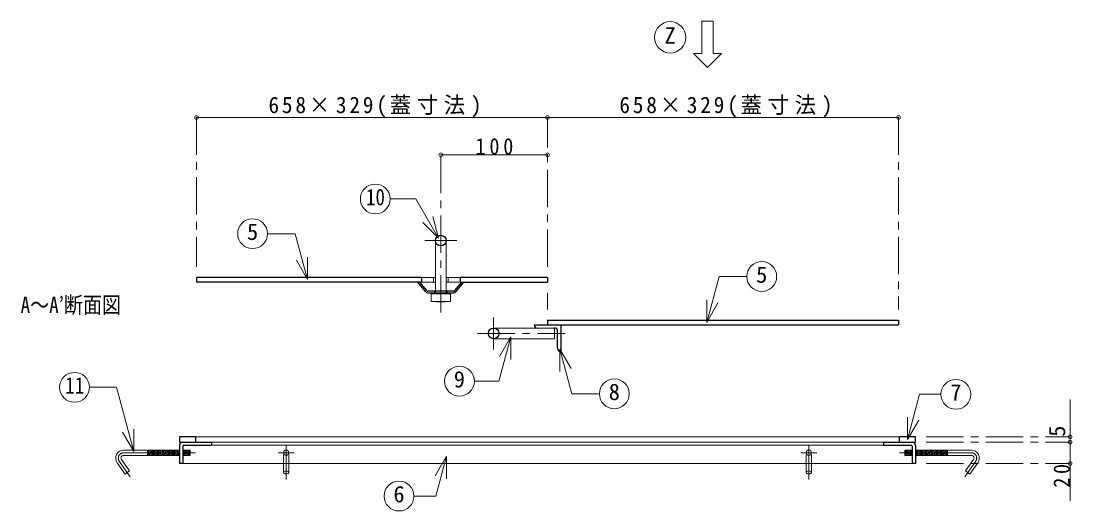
# Model space of a CAD drawing. Units: millimetres at full size, sheet at 1:7; details may follow other scales. Extents: x -1487 to 1348, y -983 to 984.
# Drawn here: x -723 to 262, y -321 to 139 of the extents above; entities that cross this region are included whole.
import ezdxf
from ezdxf.enums import TextEntityAlignment as Align

# ---------------------------------------------------------------- set-up
doc = ezdxf.new("R2010")
doc.units = ezdxf.units.MM
doc.header["$LTSCALE"] = 7
doc.header["$PDMODE"] = 32
doc.header["$PDSIZE"] = 3.5
doc.linetypes.add('CHAIN1', pattern=[8, 5, -1, 1, -1])
doc.linetypes.add('DASHED1', pattern=[1.8, 1.2, -0.6])
doc.layers.add('0-A', color=4, linetype='Continuous', lineweight=9)
doc.styles.add('ＭＳ ゴシック', font='')
doc.styles.get('ＭＳ ゴシック').set_extended_font_data('MS Gothic')

msp = doc.modelspace()

# ---------------------------------------------------------------- linework, layer by layer
at = {"layer": '0-A'}
for p, q in [((-85.107, 138.513), (-74.607, 138.513)), ((-85.107, 107.888), (-85.107, 138.513)), ((-74.607, 138.513), (-74.607, 107.888)), ((-92.982, 107.888), (-85.107, 107.888)), ((-558.857, 48.013), (-229.857, 48.013)), ((-229.857, 48.013), (99.143, 48.013)), ((-229.857, 13.013), (-329.857, 13.013)), ((-334.857, -101.987), (-336.857, -101.987)), ((-334.857, -106.487), (-336.857, -106.487)), ((-322.857, -101.987), (-324.857, -101.987)), ((-322.857, -106.487), (-324.857, -106.487)), ((260.143, -256.487), (260.143, -216.487)), ((100.143, -251.487), (-559.857, -251.487)), ((-604.756, -263.987), (-604.756, -268.987)), ((-603.886, -268.987), (-604.294, -263.987)), ((-602.883, -268.987), (-603.291, -263.987)), ((-601.879, -268.987), (-602.288, -263.987)), ((-600.876, -268.987), (-601.284, -263.987)), ((-599.873, -268.987), (-600.281, -263.987)), ((-598.869, -268.987), (-599.278, -263.987)), ((-597.866, -268.987), (-598.274, -263.987)), ((-596.863, -268.987), (-597.271, -263.987)), ((-595.859, -268.987), (-596.268, -263.987)), ((-594.856, -268.987), (-595.264, -263.987)), ((-593.853, -268.987), (-594.261, -263.987)), ((-592.849, -268.987), (-593.258, -263.987)), ((-591.846, -268.987), (-592.254, -263.987)), ((-590.843, -268.987), (-591.251, -263.987)), ((-589.839, -268.987), (-590.248, -263.987)), ((-588.836, -268.987), (-589.244, -263.987)), ((-587.833, -268.987), (-588.241, -263.987)), ((-586.829, -268.987), (-587.238, -263.987)), ((-585.826, -268.987), (-586.234, -263.987)), ((-584.823, -268.987), (-585.231, -263.987)), ((-583.819, -268.987), (-584.228, -263.987)), ((-582.816, -268.987), (-583.224, -263.987)), ((-581.813, -268.987), (-582.221, -263.987)), ((-580.809, -268.987), (-581.218, -263.987)), ((-579.806, -268.987), (-580.214, -263.987)), ((-578.803, -268.987), (-579.211, -263.987)), ((-577.799, -268.987), (-578.208, -263.987)), ((-576.796, -268.987), (-577.204, -263.987)), ((-575.793, -268.987), (-576.201, -263.987)), ((-574.857, -268.154), (-575.198, -263.987)), ((-570.776, -268.987), (-571.184, -263.987)), ((-569.773, -268.987), (-570.181, -263.987)), ((-568.769, -268.987), (-569.178, -263.987)), ((-567.766, -268.987), (-568.174, -263.987)), ((-566.763, -268.987), (-567.171, -263.987)), ((-565.759, -268.987), (-566.168, -263.987)), ((-564.756, -268.987), (-565.164, -263.987)), ((105.041, -263.987), (105.45, -268.987)), ((106.045, -263.987), (106.453, -268.987)), ((107.048, -263.987), (107.456, -268.987)), ((108.051, -263.987), (108.46, -268.987)), ((109.055, -263.987), (109.463, -268.987)), ((110.058, -263.987), (110.466, -268.987)), ((111.061, -263.987), (111.47, -268.987)), ((112.065, -263.987), (112.143, -264.942)), ((115.143, -264.82), (115.483, -268.987)), ((116.078, -263.987), (116.486, -268.987)), ((117.081, -263.987), (117.49, -268.987)), ((118.085, -263.987), (118.493, -268.987)), ((119.088, -263.987), (119.496, -268.987)), ((120.091, -263.987), (120.5, -268.987)), ((121.095, -263.987), (121.503, -268.987)), ((122.098, -263.987), (122.506, -268.987)), ((123.101, -263.987), (123.51, -268.987)), ((124.105, -263.987), (124.513, -268.987)), ((125.108, -263.987), (125.516, -268.987)), ((126.111, -263.987), (126.52, -268.987)), ((127.115, -263.987), (127.523, -268.987)), ((128.118, -263.987), (128.526, -268.987)), ((129.121, -263.987), (129.53, -268.987)), ((130.125, -263.987), (130.533, -268.987)), ((131.128, -263.987), (131.536, -268.987)), ((132.131, -263.987), (132.54, -268.987)), ((133.135, -263.987), (133.543, -268.987)), ((134.138, -263.987), (134.546, -268.987)), ((135.141, -263.987), (135.55, -268.987)), ((136.145, -263.987), (136.553, -268.987)), ((137.148, -263.987), (137.556, -268.987)), ((138.151, -263.987), (138.56, -268.987)), ((139.155, -263.987), (139.563, -268.987)), ((140.158, -263.987), (140.566, -268.987)), ((141.161, -263.987), (141.57, -268.987)), ((142.165, -263.987), (142.573, -268.987)), ((143.168, -263.987), (143.576, -268.987)), ((144.171, -263.987), (144.58, -268.987)), ((145.041, -268.987), (145.041, -263.987)), ((260.143, -311.487), (260.143, -256.487)), ((-571.779, -268.987), (-571.857, -268.032)), ((112.143, -276.487), (-571.857, -276.487)), ((-477.357, -276.487), (-477.357, -284.985)), ((-472.357, -276.487), (-472.357, -284.985)), ((12.643, -276.487), (12.643, -284.985)), ((17.643, -276.487), (17.643, -284.985))]:
    msp.add_line(p, q, dxfattribs=at)
at = {"layer": '0-A', "linetype": 'CHAIN1'}
for p, q in [((-558.857, 48.013), (-558.857, -91.987)), ((-229.857, -91.987), (-229.857, 48.013)), ((99.143, 48.013), (99.143, -131.987)), ((-329.857, -134.987), (-329.857, 13.013)), ((-344.857, -67.487), (-314.857, -67.487)), ((-229.857, -116.487), (-229.857, -131.987)), ((-280.357, -169.487), (-280.357, -139.487)), ((-295.357, -154.487), (-213.357, -154.487)), ((125.143, -251.487), (260.143, -251.487)), ((-474.857, -258.987), (-474.857, -291.418)), ((15.143, -258.987), (15.143, -291.418)), ((125.143, -256.487), (260.143, -256.487)), ((-631.348, -274.355), (-621.037, -289.08)), ((-627.252, -266.487), (-559.756, -266.487)), ((-467.357, -266.487), (-482.357, -266.487)), ((7.643, -266.487), (22.643, -266.487)), ((167.538, -266.487), (100.041, -266.487)), ((171.633, -274.355), (161.323, -289.08)), ((125.143, -276.487), (260.143, -276.487))]:
    msp.add_line(p, q, dxfattribs=at)
at = {"layer": '0-A', "color": 7, "lineweight": 18}
for p, q in [((-353.242, -28.42), (-377.34, -28.42)), ((-331.981, -65.245), (-353.242, -28.42)), ((-331.981, -65.245), (-337.416, -44.96)), ((-331.981, -65.245), (-346.831, -50.396)), ((-492.35, -60.974), (-466.336, -60.974)), ((-454.822, -103.943), (-466.336, -60.974)), ((-334.857, -67.487), (-334.857, -114.987)), ((-324.857, -67.487), (-324.857, -114.987)), ((-454.822, -103.943), (-465.322, -85.757)), ((-454.822, -103.943), (-454.822, -82.943)), ((-336.857, -101.987), (-347.857, -101.987)), ((-347.857, -106.487), (-336.857, -106.487)), ((-336.857, -101.987), (-336.857, -106.487)), ((-80.526, -144.135), (-69.012, -101.166)), ((-42.998, -101.166), (-69.012, -101.166)), ((-338.857, -117.487), (-320.857, -117.487)), ((-338.857, -124.487), (-338.857, -117.487)), ((-334.857, -116.487), (-334.857, -117.087)), ((-333.857, -116.987), (-325.857, -116.987)), ((-325.857, -116.987), (-329.857, -117.487)), ((-329.857, -117.487), (-329.857, -124.487)), ((-320.857, -117.487), (-325.857, -116.987)), ((-324.857, -116.487), (-324.857, -117.087)), ((-320.857, -124.487), (-320.857, -117.487)), ((-338.857, -124.487), (-320.857, -124.487)), ((-338.857, -124.487), (-333.857, -124.987)), ((-333.857, -124.987), (-329.857, -124.487)), ((-329.857, -124.487), (-325.857, -124.987)), ((-80.526, -144.135), (-80.526, -123.135)), ((-80.526, -144.135), (-70.026, -125.949)), ((-280.357, -149.487), (-223.357, -149.487)), ((-264.302, -157.879), (-275.409, -199.332)), ((-264.302, -157.879), (-274.802, -176.065)), ((-264.302, -157.879), (-264.302, -178.879)), ((-218.309, -169.374), (-207.809, -187.561)), ((-218.309, -169.374), (-218.309, -190.374)), ((-218.309, -169.374), (-207.117, -211.141)), ((-275.409, -199.332), (-298.457, -199.332)), ((-181.21, -211.141), (-207.117, -211.141)), ((107.647, -254.047), (119.002, -211.67)), ((139.055, -211.67), (119.002, -211.67)), ((107.647, -254.047), (107.647, -233.047)), ((107.647, -254.047), (118.147, -235.861)), ((-617.851, -265.295), (-617.851, -244.295)), ((-617.851, -265.295), (-628.351, -247.109)), ((-627.252, -263.987), (-574.857, -263.987)), ((-571.857, -263.987), (-564.756, -263.987)), ((-564.756, -263.987), (-564.756, -268.987)), ((-544.857, -256.487), (85.143, -256.487)), ((-544.857, -259.487), (85.143, -259.487)), ((105.041, -268.987), (105.041, -263.987)), ((112.143, -263.987), (105.041, -263.987)), ((167.538, -263.987), (115.143, -263.987)), ((-633.396, -275.789), (-625.953, -286.418)), ((-627.252, -268.987), (-574.857, -268.987)), ((-571.857, -268.987), (-564.756, -268.987)), ((-324.614, -269.779), (-335.114, -287.965)), ((-324.614, -269.779), (-334.613, -307.097)), ((-324.614, -269.779), (-324.614, -290.779)), ((112.143, -268.987), (105.041, -268.987)), ((167.538, -268.987), (115.143, -268.987)), ((173.681, -275.789), (166.238, -286.418)), ((-334.613, -307.097), (-355.091, -307.097))]:
    msp.add_line(p, q, dxfattribs=at)
at = {"layer": '0-A', "color": 5, "lineweight": 25}
for p, q in [((-347.857, -106.487), (-558.857, -106.487)), ((-344.258, -115.361), (-351.357, -106.487)), ((-343.087, -114.424), (-349.436, -106.487)), ((-347.857, -101.987), (-347.857, -106.487)), ((-316.628, -114.424), (-310.278, -106.487)), ((-315.457, -115.361), (-308.357, -106.487)), ((-229.857, -101.987), (-311.857, -101.987)), ((-311.857, -101.987), (-311.857, -106.487)), ((-311.857, -106.487), (-229.857, -106.487)), ((-229.857, -101.987), (-229.857, -106.487)), ((-317.799, -114.987), (-341.916, -114.987)), ((-341.916, -116.487), (-317.799, -116.487)), ((-242.357, -146.487), (99.143, -146.487)), ((-229.857, -141.987), (-229.857, -146.487)), ((-217.357, -146.487), (-217.357, -171.487)), ((-220.357, -168.487), (-220.357, -152.487)), ((-574.857, -251.487), (-574.857, -256.487)), ((-559.857, -251.487), (-574.857, -251.487)), ((-559.857, -251.487), (-559.857, -256.487)), ((115.143, -251.487), (100.143, -251.487)), ((100.143, -256.487), (100.143, -251.487)), ((115.143, -256.487), (115.143, -251.487)), ((-574.857, -256.487), (-544.857, -256.487)), ((-574.857, -259.487), (-574.857, -276.487)), ((-571.857, -260.487), (-571.857, -276.487)), ((-570.857, -259.487), (-544.857, -259.487)), ((-544.857, -256.487), (-544.857, -259.487)), ((85.143, -256.487), (115.143, -256.487)), ((85.143, -256.487), (85.143, -259.487)), ((85.143, -259.487), (111.143, -259.487)), ((112.143, -260.487), (112.143, -276.487)), ((115.143, -259.487), (115.143, -276.487)), ((-571.857, -276.487), (-574.857, -276.487)), ((115.143, -276.487), (112.143, -276.487))]:
    msp.add_line(p, q, dxfattribs=at)
at = {"layer": '0-A', "linetype": 'DASHED1'}
for p, q in [((-335.857, -114.987), (-335.857, -116.487)), ((-334.857, -114.987), (-334.857, -116.487)), ((-324.857, -114.987), (-324.857, -116.487)), ((-323.857, -114.987), (-323.857, -116.487)), ((-477.357, -276.487), (-477.357, -266.487)), ((-472.357, -276.487), (-472.357, -266.487)), ((12.643, -276.487), (12.643, -266.487)), ((17.643, -276.487), (17.643, -266.487))]:
    msp.add_line(p, q, dxfattribs=at)
at = {"layer": '0-A'}
msp.add_lwpolyline([(-92.982, 107.888), (-79.857, 94.763), (-66.732, 107.888), (-74.607, 107.888)], dxfattribs=at)
at = {"layer": '0-A', "color": 5, "lineweight": 25}
for points in [[(-347.857, -101.987), (-558.857, -101.987), (-558.857, -106.487)], [(-229.857, -141.987), (99.143, -141.987), (99.143, -146.487)]]:
    msp.add_lwpolyline(points, dxfattribs=at)
at = {"layer": '0-A', "color": 7, "lineweight": 18}
for points in [[(-311.857, -101.987), (-322.857, -101.987), (-322.857, -106.487), (-311.857, -106.487)], [(-329.857, -117.487), (-333.857, -116.987), (-338.857, -117.487)], [(-333.857, -124.987), (-325.857, -124.987), (-320.857, -124.487)], [(-280.357, -159.487), (-223.357, -159.487), (-223.357, -149.487)], [(-617.851, -265.295), (-633.987, -205.073), (-659.308, -205.073)], [(-629.3, -272.921), (-621.857, -283.551), (-625.953, -286.418)], [(169.586, -272.921), (162.143, -283.551), (166.238, -286.418)]]:
    msp.add_lwpolyline(points, dxfattribs=at)
for centre, radius in [((-114.857, 123.201), 14.7), ((-391.34, -28.42), 14), ((-506.35, -60.974), 14), ((-28.998, -101.166), 14), ((-312.457, -199.332), 14), ((-673.308, -205.073), 14), ((-167.21, -211.141), 14), ((153.055, -211.67), 14), ((-369.091, -307.097), 14)]:
    msp.add_circle(centre, radius, dxfattribs=at)
at = {"layer": '0-A', "color": 5, "lineweight": 25}
for centre in [(-329.857, -67.487), (-280.357, -154.487)]:
    msp.add_circle(centre, 5, dxfattribs=at)
at = {"layer": '0-A'}
for centre in [(-474.857, -266.487), (15.143, -266.487)]:
    msp.add_circle(centre, 2.5, dxfattribs=at)
at = {"layer": '0-A', "color": 5, "lineweight": 25}
for centre, radius, start, end in [((-341.916, -113.487), 3, 218.65981, 270), ((-341.916, -113.487), 1.5, 218.65981, 270), ((-317.799, -113.487), 1.5, 270, 321.34019), ((-317.799, -113.487), 3, 270, 321.34019), ((-239.357, -146.487), 3, 180, 270), ((-223.357, -152.487), 3, 0, 90), ((-217.357, -168.487), 3, 180, 270), ((-571.857, -259.487), 3, 90, 180), ((-570.857, -260.487), 1, 90, 180), ((111.143, -260.487), 1, 0, 90), ((112.143, -259.487), 3, 0, 90)]:
    msp.add_arc(centre, radius, start, end, dxfattribs=at)
at = {"layer": '0-A', "color": 7, "lineweight": 18}
for centre, radius, start, end in [((-627.252, -271.487), 7.5, 90, 215), ((167.538, -271.487), 7.5, 325, 90), ((-627.252, -271.487), 2.5, 90, 215), ((167.538, -271.487), 2.5, 325, 90)]:
    msp.add_arc(centre, radius, start, end, dxfattribs=at)
at = {"layer": '0-A', "linetype": 'CHAIN1'}
for centre, start, end in [((-627.252, -271.487), 90, 215), ((167.538, -271.487), 325, 90)]:
    msp.add_arc(centre, 5, start, end, dxfattribs=at)
at = {"layer": '0-A'}
for centre in [(-474.857, -284.974), (15.143, -284.974)]:
    msp.add_ellipse(centre, major_axis=(2.5, 0), ratio=0.57, dxfattribs=at)
for p in [(-558.857, 48.013), (-229.857, 48.013), (99.143, 48.013), (-329.857, 13.013), (-229.857, 13.013), (260.143, -251.487), (260.143, -256.487), (260.143, -276.487)]:
    msp.add_point(p, dxfattribs=at)

# ---------------------------------------------------------------- texts
at = {"layer": '0-A', "color": 7, "style": 'ＭＳ ゴシック'}
for s, p in [('Z', (-120.107, 112.701)), ('5', (-511.6, -71.474)), ('5', (-34.248, -111.666)), ('9', (-317.707, -209.832)), ('8', (-172.46, -221.641)), ('7', (147.805, -222.17)), ('6', (-374.341, -317.597))]:
    msp.add_text(s, height=15.4, dxfattribs=at).set_placement(p, align=Align.BOTTOM_LEFT)
at = {"layer": '0-A', "color": 7, "style": 'ＭＳ ゴシック', "width": 0.85}
for s, p in [('10', (-400.09, -38.92)), ('A～A’断面図', (-723.857, -140.137)), ('11', (-682.058, -215.573))]:
    msp.add_text(s, height=15.4, dxfattribs=at).set_placement(p, align=Align.BOTTOM_LEFT)
at = {"layer": '0-A', "color": 7, "style": 'ＭＳ ゴシック'}
msp.add_text('5', height=15.4, rotation=90, dxfattribs=at).set_placement((260.143, -251.487), align=Align.BOTTOM_LEFT)
at = {"layer": '0-A', "color": 7, "char_height": 15.4, "attachment_point": 7, "style": 'ＭＳ ゴシック'}
for s, insert in [('\\T1.27;\\W0.95;658×329(蓋寸法)', (-491.482, 48.013)), ('\\T1.27;\\W0.95;658×329(蓋寸法)', (-162.482, 48.013)), ('\\T1.38;\\W0.9;100', (-297.357, 13.013))]:
    msp.add_mtext(s, dxfattribs=dict(at, insert=insert))
at = {"layer": '0-A', "color": 7, "insert": (260.143, -299.237), "char_height": 15.4, "attachment_point": 7, "rotation": 90, "style": 'ＭＳ ゴシック'}
msp.add_mtext('\\T1.36;\\W0.9;20', dxfattribs=at)

doc.saveas('drawing.dxf')
